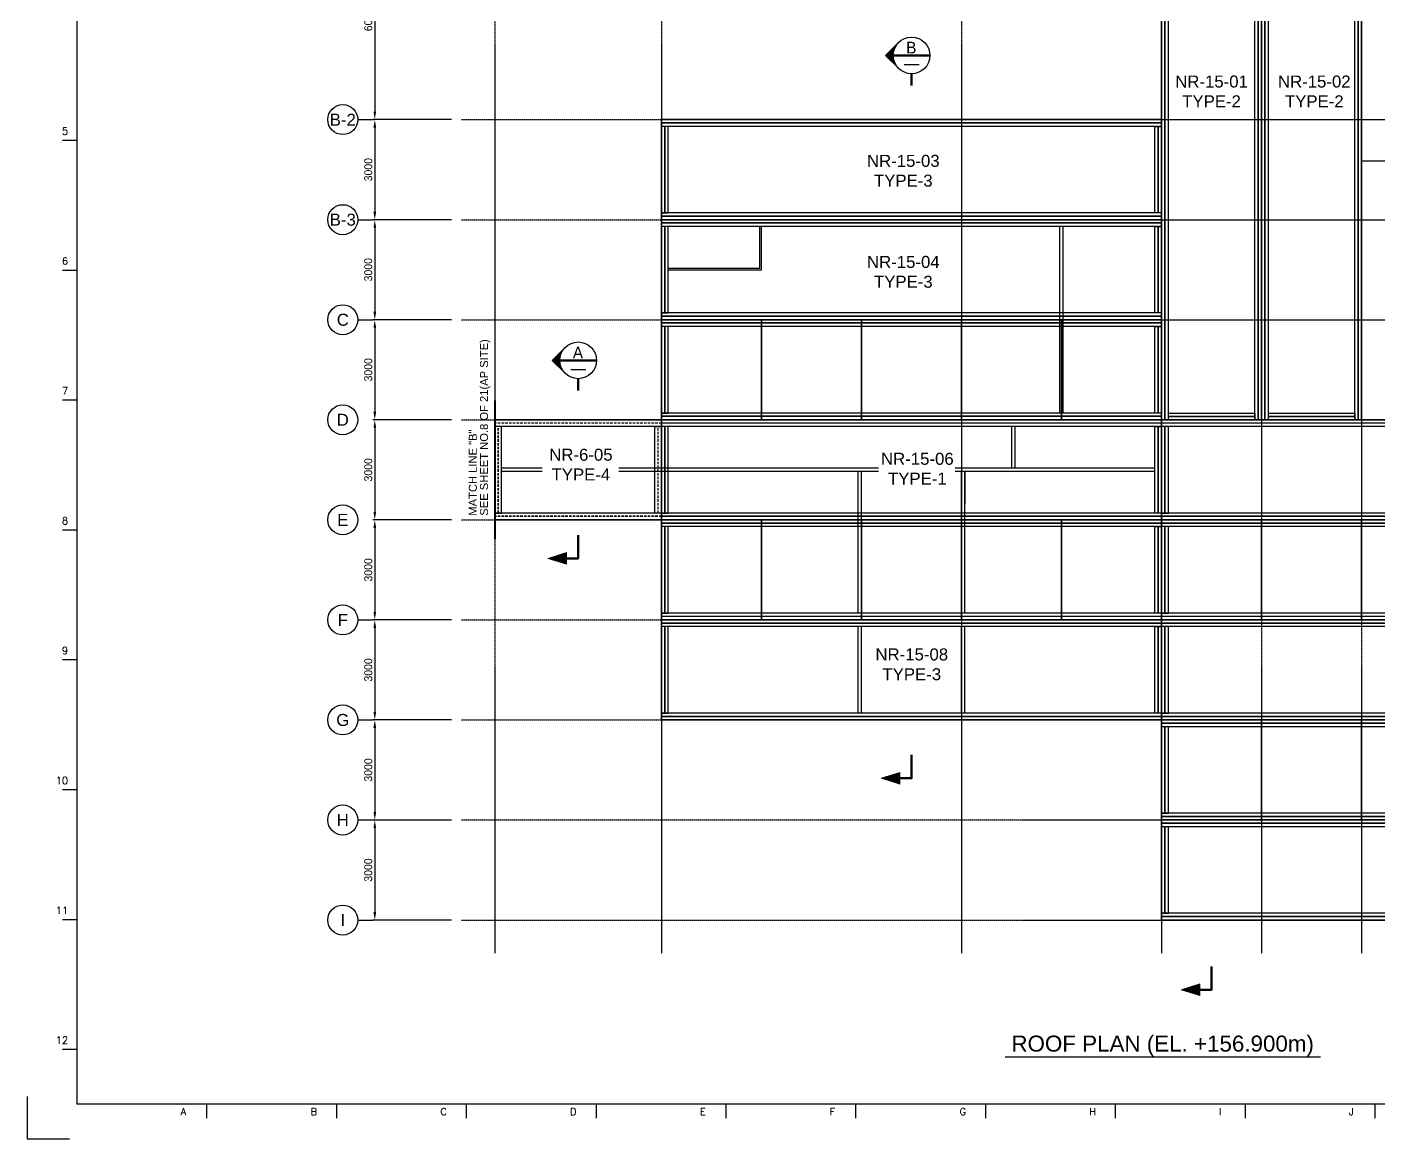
# Model space of a CAD drawing. Header units: millimetres. Extents: x 4133871 to 4440428, y -545651 to -495191.
# Drawn here: x 4211162 to 4251715, y -545651 to -512312 of the extents above; entities that cross this region are included whole.
import ezdxf
from ezdxf.enums import TextEntityAlignment as Align

# ---------------------------------------------------------------- set-up
doc = ezdxf.new("R2010")
doc.units = ezdxf.units.MM
doc.header["$LTSCALE"] = 60
doc.set_wipeout_variables(frame=1)
for name, pattern in [('CEN', [62, 60, -1, 0, -1]), ('CENTER', [2, 1.25, -0.25, 0.25, -0.25]), ('HIDDEN', [0.375, 0.25, -0.125]), ('PHANTOM2', [31.75, 15.875, -3.175, 3.175, -3.175, 3.175, -3.175])]:
    doc.linetypes.add(name, pattern=pattern)
doc.layers.get('Defpoints').update_dxf_attribs({"color": 140})
for name, color, linetype in [('1', 7, 'Continuous'), ('1CEN', 1, 'CEN'), ('C_BLOCK', 7, 'Continuous'), ('C_TEXT_01', 2, 'Continuous'), ('C_TEXT_CONTAINER NO', 7, 'Continuous'), ('DIM', 1, 'Continuous'), ('DIM-SCALE', 7, 'Continuous'), ('TAN-TIT', 30, 'Continuous'), ('TEXT', 3, 'Continuous'), ('TITLE', 7, 'Continuous')]:
    doc.layers.add(name, color=color, linetype=linetype)
doc.styles.add('Arial', font='arial.ttf')
doc.styles.add('COM', font='COMPLEX', dxfattribs={"height": 5})
doc.styles.add('돋움', font='')
doc.styles.get('돋움').set_extended_font_data('Dotum')
doc.dimstyles.new('일반도면_0060', dxfattribs={"dimtxt": 240, "dimasz": 240, "dimexe": 60, "dimexo": 300, "dimgap": 75, "dimtad": 1, "dimdec": 0, "dimzin": 0, "dimdsep": 46, "dimtxsty": '돋움', "dimcen": -300, "dimclrd": 7, "dimclre": 7, "dimclrt": 2, "dimadec": 8, "dimazin": 0, "dimtfac": 1, "dimtdec": 0, "dimtix": 1, "dimtmove": 2, "dimatfit": 3, "dimfxl": 1, "dimtolj": 1, "dimtzin": 0, "dimarcsym": 0})

# ---------------------------------------------------------------- blocks, each defined once
blk = doc.blocks.new('MS')
at = {"layer": 'C_BLOCK', "color": 1, "linetype": 'Continuous', "lineweight": 13}
for p, q in [((-8.67, 3.56), (-7, 8.89)), ((-8.58, 3.62), (-7, 8.68)), ((-8.5, 3.69), (-7, 8.47)), ((-8.41, 3.75), (-7, 8.26)), ((-7, 8.89), (-5.33, 3.56)), ((-7, 8.68), (-5.42, 3.62)), ((-7, 8.47), (-5.5, 3.69)), ((-7, 8.26), (-5.59, 3.75)), ((-8.33, 3.81), (-7, 8.06)), ((-8.24, 3.87), (-7, 7.85)), ((-8.16, 3.94), (-7, 7.64)), ((-8.07, 4), (-7, 7.43)), ((-7.99, 4.06), (-7, 7.22)), ((-6.01, 4.06), (-7.99, 4.06)), ((-7.9, 4.12), (-7, 7.01)), ((-6.1, 4.12), (-7.9, 4.12)), ((-7.82, 4.19), (-7, 6.8)), ((-6.18, 4.19), (-7.82, 4.19)), ((-7.73, 4.25), (-7, 6.59)), ((-6.27, 4.25), (-7.73, 4.25)), ((-7.65, 4.31), (-7, 6.39)), ((-6.35, 4.31), (-7.65, 4.31)), ((-7.56, 4.37), (-7, 6.18)), ((-6.44, 4.37), (-7.56, 4.37)), ((-7.48, 4.43), (-7, 5.97)), ((-6.52, 4.43), (-7.48, 4.43)), ((-7.39, 4.5), (-7, 5.76)), ((-6.61, 4.5), (-7.39, 4.5)), ((-7.31, 4.56), (-7, 5.55)), ((-6.69, 4.56), (-7.31, 4.56)), ((-7.22, 4.62), (-7, 5.34)), ((-6.78, 4.62), (-7.22, 4.62)), ((-7.14, 4.68), (-7, 5.13)), ((-6.86, 4.68), (-7.14, 4.68)), ((-7.06, 4.75), (-7, 4.92)), ((-6.94, 4.75), (-7.06, 4.75)), ((-7, 8.06), (-5.67, 3.81)), ((-7, 7.85), (-5.76, 3.87)), ((-7, 7.64), (-5.84, 3.94)), ((-7, 7.43), (-5.93, 4)), ((-7, 7.22), (-6.01, 4.06)), ((-7, 7.01), (-6.1, 4.12)), ((-7, 6.8), (-6.18, 4.19)), ((-7, 6.59), (-6.27, 4.25)), ((-7, 6.39), (-6.35, 4.31)), ((-7, 6.18), (-6.44, 4.37)), ((-7, 5.97), (-6.52, 4.43)), ((-7, 5.76), (-6.61, 4.5)), ((-7, 5.55), (-6.69, 4.56)), ((-7, 5.34), (-6.78, 4.62)), ((-7, 5.13), (-6.86, 4.68)), ((-7, 4.92), (-6.94, 4.75)), ((-5.33, 3.56), (-8.67, 3.56)), ((-5.42, 3.62), (-8.58, 3.62)), ((-5.5, 3.69), (-8.5, 3.69)), ((-5.59, 3.75), (-8.41, 3.75)), ((-5.67, 3.81), (-8.33, 3.81)), ((-5.76, 3.87), (-8.24, 3.87)), ((-5.84, 3.94), (-8.16, 3.94)), ((-5.93, 4), (-8.07, 4))]:
    blk.add_line(p, q, dxfattribs=at)
at = {"layer": 'C_BLOCK', "color": 3, "linetype": 'Continuous', "lineweight": 70, "flags": 128}
blk.add_lwpolyline([(-7, 3.5), (-7, 0), (0, 0)], dxfattribs=at)
at = {"layer": 'C_BLOCK', "color": 1, "linetype": 'Continuous', "lineweight": 13}
blk.add_3dface([(-8.75, 3.5), (-7, 9.1), (-5.25, 3.5)], dxfattribs=at)
blk = doc.blocks.new('*D182')
at = {"layer": 'Defpoints', "color": 0, "transparency": 16777216}
for p in [(4224195, -521088), (4221594, -524088), (4224195, -524088)]:
    blk.add_point(p, dxfattribs=at)
at = {"layer": 'DIM-SCALE', "color": 7, "lineweight": -2, "transparency": 16777216}
for p, q in [((4223895, -521088), (4221534, -521088)), ((4221594, -521328), (4221594, -523848)), ((4223895, -524088), (4221534, -524088))]:
    blk.add_line(p, q, dxfattribs=at)
at = {"layer": 'DIM-SCALE', "color": 7, "transparency": 16777216}
for points in [[(4221554, -521328), (4221634, -521328), (4221594, -521088)], [(4221554, -523848), (4221634, -523848), (4221594, -524088)]]:
    blk.add_solid(points, dxfattribs=at)
at = {"layer": 'DIM-SCALE', "color": 2, "transparency": 16777216, "insert": (4221399, -522588), "char_height": 240, "attachment_point": 5, "rotation": 90, "style": '돋움'}
blk.add_mtext('\\A1;3000', dxfattribs=at)
blk = doc.blocks.new('*D183')
at = {"layer": 'Defpoints', "color": 0, "transparency": 16777216}
for p in [(4224195, -524088), (4221594, -527088), (4224195, -527088)]:
    blk.add_point(p, dxfattribs=at)
at = {"layer": 'DIM-SCALE', "color": 7, "lineweight": -2, "transparency": 16777216}
for p, q in [((4223895, -524088), (4221534, -524088)), ((4221594, -524328), (4221594, -526848)), ((4223895, -527088), (4221534, -527088))]:
    blk.add_line(p, q, dxfattribs=at)
at = {"layer": 'DIM-SCALE', "color": 7, "transparency": 16777216}
for points in [[(4221554, -524328), (4221634, -524328), (4221594, -524088)], [(4221554, -526848), (4221634, -526848), (4221594, -527088)]]:
    blk.add_solid(points, dxfattribs=at)
at = {"layer": 'DIM-SCALE', "color": 2, "transparency": 16777216, "insert": (4221399, -525588), "char_height": 240, "attachment_point": 5, "rotation": 90, "style": '돋움'}
blk.add_mtext('\\A1;3000', dxfattribs=at)
blk = doc.blocks.new('*D184')
at = {"layer": 'Defpoints', "color": 0, "transparency": 16777216}
for p in [(4224195, -527088), (4221594, -530088), (4224195, -530088)]:
    blk.add_point(p, dxfattribs=at)
at = {"layer": 'DIM-SCALE', "color": 7, "lineweight": -2, "transparency": 16777216}
for p, q in [((4223895, -527088), (4221534, -527088)), ((4221594, -527328), (4221594, -529848)), ((4223895, -530088), (4221534, -530088))]:
    blk.add_line(p, q, dxfattribs=at)
at = {"layer": 'DIM-SCALE', "color": 7, "transparency": 16777216}
for points in [[(4221554, -527328), (4221634, -527328), (4221594, -527088)], [(4221554, -529848), (4221634, -529848), (4221594, -530088)]]:
    blk.add_solid(points, dxfattribs=at)
at = {"layer": 'DIM-SCALE', "color": 2, "transparency": 16777216, "insert": (4221399, -528588), "char_height": 240, "attachment_point": 5, "rotation": 90, "style": '돋움'}
blk.add_mtext('\\A1;3000', dxfattribs=at)
blk = doc.blocks.new('*D185')
at = {"layer": 'Defpoints', "color": 0, "transparency": 16777216}
for p in [(4224195, -530088), (4221594, -533088), (4224195, -533088)]:
    blk.add_point(p, dxfattribs=at)
at = {"layer": 'DIM-SCALE', "color": 7, "lineweight": -2, "transparency": 16777216}
for p, q in [((4223895, -530088), (4221534, -530088)), ((4221594, -530328), (4221594, -532848)), ((4223895, -533088), (4221534, -533088))]:
    blk.add_line(p, q, dxfattribs=at)
at = {"layer": 'DIM-SCALE', "color": 7, "transparency": 16777216}
for points in [[(4221554, -530328), (4221634, -530328), (4221594, -530088)], [(4221554, -532848), (4221634, -532848), (4221594, -533088)]]:
    blk.add_solid(points, dxfattribs=at)
at = {"layer": 'DIM-SCALE', "color": 2, "transparency": 16777216, "insert": (4221399, -531588), "char_height": 240, "attachment_point": 5, "rotation": 90, "style": '돋움'}
blk.add_mtext('\\A1;3000', dxfattribs=at)
blk = doc.blocks.new('*D186')
at = {"layer": 'Defpoints', "color": 0, "transparency": 16777216}
for p in [(4224195, -533088), (4221594, -536088), (4224195, -536088)]:
    blk.add_point(p, dxfattribs=at)
at = {"layer": 'DIM-SCALE', "color": 7, "lineweight": -2, "transparency": 16777216}
for p, q in [((4223895, -533088), (4221534, -533088)), ((4221594, -533328), (4221594, -535848)), ((4223895, -536088), (4221534, -536088))]:
    blk.add_line(p, q, dxfattribs=at)
at = {"layer": 'DIM-SCALE', "color": 7, "transparency": 16777216}
for points in [[(4221554, -533328), (4221634, -533328), (4221594, -533088)], [(4221554, -535848), (4221634, -535848), (4221594, -536088)]]:
    blk.add_solid(points, dxfattribs=at)
at = {"layer": 'DIM-SCALE', "color": 2, "transparency": 16777216, "insert": (4221399, -534588), "char_height": 240, "attachment_point": 5, "rotation": 90, "style": '돋움'}
blk.add_mtext('\\A1;3000', dxfattribs=at)
blk = doc.blocks.new('*D187')
at = {"layer": 'Defpoints', "color": 0, "transparency": 16777216}
for p in [(4224195, -536088), (4221594, -539088), (4224195, -539088)]:
    blk.add_point(p, dxfattribs=at)
at = {"layer": 'DIM-SCALE', "color": 7, "lineweight": -2, "transparency": 16777216}
for p, q in [((4223895, -536088), (4221534, -536088)), ((4221594, -536328), (4221594, -538848)), ((4223895, -539088), (4221534, -539088))]:
    blk.add_line(p, q, dxfattribs=at)
at = {"layer": 'DIM-SCALE', "color": 7, "transparency": 16777216}
for points in [[(4221554, -536328), (4221634, -536328), (4221594, -536088)], [(4221554, -538848), (4221634, -538848), (4221594, -539088)]]:
    blk.add_solid(points, dxfattribs=at)
at = {"layer": 'DIM-SCALE', "color": 2, "transparency": 16777216, "insert": (4221399, -537588), "char_height": 240, "attachment_point": 5, "rotation": 90, "style": '돋움'}
blk.add_mtext('\\A1;3000', dxfattribs=at)
blk = doc.blocks.new('*D188')
at = {"layer": 'Defpoints', "color": 0, "transparency": 16777216}
for p in [(4224195, -509088), (4221594, -515088), (4224195, -515088)]:
    blk.add_point(p, dxfattribs=at)
at = {"layer": 'DIM-SCALE', "color": 7, "lineweight": -2, "transparency": 16777216}
for p, q in [((4223895, -509088), (4221534, -509088)), ((4221594, -509328), (4221594, -514848)), ((4223895, -515088), (4221534, -515088))]:
    blk.add_line(p, q, dxfattribs=at)
at = {"layer": 'DIM-SCALE', "color": 7, "transparency": 16777216}
for points in [[(4221554, -509328), (4221634, -509328), (4221594, -509088)], [(4221554, -514848), (4221634, -514848), (4221594, -515088)]]:
    blk.add_solid(points, dxfattribs=at)
at = {"layer": 'DIM-SCALE', "color": 2, "transparency": 16777216, "insert": (4221399, -512088), "char_height": 240, "attachment_point": 5, "rotation": 90, "style": '돋움'}
blk.add_mtext('\\A1;6000', dxfattribs=at)
blk = doc.blocks.new('*D189')
at = {"layer": 'Defpoints', "color": 0, "transparency": 16777216}
for p in [(4224195, -518088), (4221594, -521088), (4224195, -521088)]:
    blk.add_point(p, dxfattribs=at)
at = {"layer": 'DIM-SCALE', "color": 7, "lineweight": -2, "transparency": 16777216}
for p, q in [((4223895, -518088), (4221534, -518088)), ((4221594, -518328), (4221594, -520848)), ((4223895, -521088), (4221534, -521088))]:
    blk.add_line(p, q, dxfattribs=at)
at = {"layer": 'DIM-SCALE', "color": 7, "transparency": 16777216}
for points in [[(4221554, -518328), (4221634, -518328), (4221594, -518088)], [(4221554, -520848), (4221634, -520848), (4221594, -521088)]]:
    blk.add_solid(points, dxfattribs=at)
at = {"layer": 'DIM-SCALE', "color": 2, "transparency": 16777216, "insert": (4221399, -519588), "char_height": 240, "attachment_point": 5, "rotation": 90, "style": '돋움'}
blk.add_mtext('\\A1;3000', dxfattribs=at)
blk = doc.blocks.new('*D190')
at = {"layer": 'Defpoints', "color": 0, "transparency": 16777216}
for p in [(4224195, -515088), (4221594, -518088), (4224195, -518088)]:
    blk.add_point(p, dxfattribs=at)
at = {"layer": 'DIM-SCALE', "color": 7, "lineweight": -2, "transparency": 16777216}
for p, q in [((4223895, -515088), (4221534, -515088)), ((4221594, -515328), (4221594, -517848)), ((4223895, -518088), (4221534, -518088))]:
    blk.add_line(p, q, dxfattribs=at)
at = {"layer": 'DIM-SCALE', "color": 7, "transparency": 16777216}
for points in [[(4221554, -515328), (4221634, -515328), (4221594, -515088)], [(4221554, -517848), (4221634, -517848), (4221594, -518088)]]:
    blk.add_solid(points, dxfattribs=at)
at = {"layer": 'DIM-SCALE', "color": 2, "transparency": 16777216, "insert": (4221399, -516588), "char_height": 240, "attachment_point": 5, "rotation": 90, "style": '돋움'}
blk.add_mtext('\\A1;3000', dxfattribs=at)
blk = doc.blocks.new('ASD11')
at = {"layer": '1CEN', "color": 1, "linetype": 'CENTER', "ltscale": 0.5}
for p, q in [((0, 1500), (0, -37000)), ((5000, 1500), (5000, -37000)), ((14000, 1500), (14000, -37000)), ((20000, 1500), (20000, -37000)), ((23000, 1500), (23000, -37000)), ((26000, 1500), (26000, -37000)), ((35000, 1500), (35000, -37000)), ((-1000, 0), (36000, 0)), ((-1000, -3000), (36000, -3000)), ((-1000, -6000), (36000, -6000)), ((-1000, -12000), (36000, -12000)), ((-1000, -15000), (36000, -15000)), ((-1000, -18000), (36000, -18000)), ((-1000, -18000), (36000, -18000)), ((-1000, -21000), (36000, -21000)), ((-1000, -24000), (36000, -24000)), ((-1000, -27000), (36000, -27000)), ((-1000, -30000), (36000, -30000)), ((-1000, -33000), (36000, -33000)), ((-1000, -36000), (36000, -36000))]:
    blk.add_line(p, q, dxfattribs=at)
blk = doc.blocks.new('15M')
at = {"linetype": 'HIDDEN', "ltscale": 0.1}
for p, q in [((-110087, -152171), (-95087, -152171)), ((-110087, -152179), (-95087, -152179)), ((-109989, -152276), (-109989, -154870)), ((-109982, -152276), (-109982, -154870)), ((-95192, -152276), (-95192, -154870)), ((-95185, -152276), (-95185, -154870)), ((-110087, -154968), (-95087, -154968)), ((-110087, -154976), (-95087, -154976))]:
    blk.add_line(p, q, dxfattribs=at)
for points in [[(-110087, -152276), (-95087, -152276), (-95087, -152073), (-110087, -152073)], [(-109884, -154870), (-110087, -154870), (-110087, -152276), (-109884, -152276)], [(-95290, -154870), (-95087, -154870), (-95087, -152276), (-95290, -152276)], [(-110087, -154870), (-95087, -154870), (-95087, -155073), (-110087, -155073)]]:
    blk.add_lwpolyline(points, close=True)
blk = doc.blocks.new('5m')
at = {"linetype": 'HIDDEN', "ltscale": 5}
for p, q in [((370728, 4710163), (365728, 4710163)), ((370728, 4710155), (365728, 4710155)), ((365825, 4707463), (365825, 4710057)), ((365833, 4707463), (365833, 4710057)), ((370622, 4707463), (370622, 4710057)), ((370630, 4707463), (370630, 4710057)), ((370728, 4707366), (365728, 4707366)), ((370728, 4707358), (365728, 4707358))]:
    blk.add_line(p, q, dxfattribs=at)
for points in [[(370728, 4710057), (365728, 4710057), (365728, 4710260), (370728, 4710260)], [(365931, 4710057), (365728, 4710057), (365728, 4707463), (365931, 4707463)], [(370525, 4710057), (370728, 4710057), (370728, 4707463), (370525, 4707463)], [(370728, 4707463), (365728, 4707463), (365728, 4707260), (370728, 4707260)]]:
    blk.add_lwpolyline(points, close=True)
blk = doc.blocks.new('외각')
at = {"linetype": 'HIDDEN', "ltscale": 0.1}
for p, q in [((-9016, 3880), (0, 3880)), ((-3530, -3880), (-3530, 3880)), ((-6050, 1900), (-4180, 1900)), ((-4180, 1900), (-4180, -1900)), ((-3530, 0), (-4180, 0)), ((-6050, -1900), (-4180, -1900)), ((-9016, -3880), (0, -3880))]:
    blk.add_line(p, q, dxfattribs=at)
for p, q in [((-27066, 670), (-27066, 1917)), ((-27016, 620), (-27016, 1917)), ((-18066, -3677), (-18066, 1917)), ((-17966, -3677), (-17966, 1917)), ((-29813, 670), (-27066, 670)), ((-29813, 620), (-27016, 620)), ((-19519, -4083), (-19519, -5330)), ((-19419, -4083), (-19419, -5330)), ((-15219, -5330), (-34813, -5330)), ((-15219, -5430), (-34813, -5430)), ((-24116, -9677), (-24116, -5430)), ((-24016, -9677), (-24016, -5430)), ((-21016, -9677), (-21016, -5430)), ((-20916, -9677), (-20916, -5430)), ((-20916, -5430), (-20916, -6395)), ((-24116, -12677), (-24116, -10083)), ((-24016, -12677), (-24016, -10083)), ((-21016, -12677), (-21016, -10083)), ((-20916, -12677), (-20916, -10083))]:
    blk.add_line(p, q)
for radius in [3180, 1800]:
    blk.add_circle((0, 0), radius, dxfattribs=at)
for centre, radius, start, end in [((0, 0), 3880, 270, 90), ((-6050, 0), 1900, 90, 270)]:
    blk.add_arc(centre, radius, start, end, dxfattribs=at)
for p, rotation in [((-167089, 106207), 90), ((-164089, 106207), 90), ((-125103, -149954), 180), ((-125103, -152954), 180), ((-125103, -155953), 180), ((-125103, -158953), 180), ((-110103, -158953), 180), ((-125103, -161953), 180), ((-110103, -161953), 180), ((-125103, -164953), 180), ((-110103, -164953), 180), ((-110103, -167953), 180), ((-110103, -170953), 180)]:
    blk.add_blockref('15M', p, dxfattribs=dict(rotation=rotation))
blk.add_blockref('5m', (-400744, -4714140))
blk = doc.blocks.new('BORDER')
at = {"layer": 'TAN-TIT'}
for p, q in [((4977, 164680), (4977, 3520)), ((4977, 99787), (3534, 99787)), ((4977, 86808), (3534, 86808)), ((4977, 73830), (3534, 73830)), ((4977, 60851), (3534, 60851)), ((4977, 47872), (3534, 47872)), ((4977, 34894), (3534, 34894)), ((4977, 21915), (3534, 21915)), ((4977, 8937), (3534, 8937)), ((4977, 3520), (232823, 3520)), ((17955, 3520), (17955, 2078)), ((30934, 3520), (30934, 2078)), ((43912, 3520), (43912, 2078)), ((56891, 3520), (56891, 2078)), ((69870, 3520), (69870, 2078)), ((82848, 3520), (82848, 2078)), ((95827, 3520), (95827, 2078)), ((108806, 3520), (108806, 2078)), ((121784, 3520), (121784, 2078)), ((134763, 3520), (134763, 2078))]:
    blk.add_line(p, q, dxfattribs=at)
at = {"layer": 'TAN-TIT', "linetype": 'Continuous'}
for p, q in [((0, 4241), (0, 0)), ((0, 0), (4241, 0))]:
    blk.add_line(p, q, dxfattribs=at)
at = {"layer": 'TAN-TIT', "style": 'COM'}
for s, p in [('5', (4111, 100364)), ('6', (4111, 87385)), ('7', (4111, 74406)), ('8', (4111, 61428)), ('9', (4111, 48449)), ('10', (4111, 35471)), ('11', (4111, 22492)), ('12', (4111, 9513))]:
    blk.add_text(s, height=721, dxfattribs=at).set_placement(p, align=Align.RIGHT)
for s, p in [('A', (15359, 2366)), ('B', (28338, 2366)), ('C', (41317, 2366)), ('D', (54295, 2366)), ('E', (67274, 2366)), ('F', (80253, 2366)), ('G', (93231, 2366)), ('H', (106210, 2366)), ('I', (119188, 2366)), ('J', (132167, 2366))]:
    blk.add_text(s, height=721, dxfattribs=at).set_placement(p)

msp = doc.modelspace()

# ---------------------------------------------------------------- linework, layer by layer
at = {"color": 6, "linetype": 'PHANTOM2', "ltscale": 0.01, "const_width": 60}
msp.add_lwpolyline([(4225194.9, -523503.4), (4225194.9, -527672.2)], dxfattribs=at)
at = {"layer": '1', "color": 2, "const_width": 50}
for points in [[(4245194.9, -524087.7), (4245194.9, -509087.7), (4248194.8, -509087.7), (4248194.8, -524087.7)], [(4248194.9, -524087.7), (4248194.9, -509087.7), (4251194.8, -509087.7), (4251194.8, -524087.7)], [(4230194.9, -515087.8), (4245194.9, -515087.8), (4245194.9, -518087.7), (4230194.9, -518087.7)], [(4230194.9, -518087.8), (4245194.9, -518087.8), (4245194.9, -521087.7), (4230194.9, -521087.7)], [(4225194.9, -524087.8), (4230194.9, -524087.8), (4230194.9, -527087.7), (4225194.9, -527087.7)], [(4230194.9, -524087.8), (4245194.9, -524087.8), (4245194.9, -527087.7), (4230194.9, -527087.7)], [(4245194.9, -524087.8), (4260194.9, -524087.8), (4260194.9, -527087.7), (4245194.9, -527087.7)], [(4230194.9, -530087.8), (4245194.9, -530087.8), (4245194.9, -533087.7), (4230194.9, -533087.7)], [(4245194.9, -530087.8), (4260194.9, -530087.8), (4260194.9, -533087.7), (4245194.9, -533087.7)], [(4245194.9, -536087.8), (4260194.9, -536087.8), (4260194.9, -539087.7), (4245194.9, -539087.7)]]:
    msp.add_lwpolyline(points, close=True, dxfattribs=at)
at = {"layer": '1', "color": 5, "const_width": 50}
for points in [[(4230194.9, -524087.9), (4230194.9, -521088)], [(4233194.9, -524087.9), (4233194.9, -521088)], [(4236194.9, -524087.9), (4236194.9, -521088)], [(4239194.9, -524087.9), (4239194.9, -521088)], [(4242194.9, -524087.9), (4242194.9, -521088)], [(4230194.9, -530087.7), (4230194.9, -527087.7)], [(4233194.9, -530087.8), (4233194.9, -527087.9)], [(4236194.9, -530087.8), (4236194.9, -527087.9)], [(4239194.9, -530087.8), (4239194.9, -527087.9)], [(4242194.9, -530087.8), (4242194.9, -527087.9)], [(4245194.9, -530087.8), (4245194.9, -527087.9)], [(4248194.9, -530087.8), (4248194.9, -527087.9)], [(4251194.9, -530087.8), (4251194.9, -527087.9)], [(4245194.9, -536087.7), (4245194.9, -533087.7)], [(4248194.9, -536087.7), (4248194.9, -533087.7)], [(4251194.9, -536087.7), (4251194.9, -533087.7)]]:
    msp.add_lwpolyline(points, dxfattribs=at)
at = {"layer": 'C_BLOCK', "color": 1, "linetype": 'Continuous', "lineweight": 0}
for p, q in [((4236917.1, -513162.9), (4237324.7, -512756.2)), ((4237157.2, -513047.4), (4237094.9, -512985.2)), ((4237160, -513035.5), (4237102.3, -512977.8)), ((4236917.1, -513162.9), (4237309.8, -513555.6)), ((4237262.5, -513502.6), (4236920, -513160.1)), ((4237228.1, -513453.7), (4236927.3, -513152.8)), ((4237183.6, -513365.5), (4236949.1, -513131)), ((4237145.1, -513166.4), (4237029.3, -513050.7)), ((4237145.1, -513151.9), (4237036.6, -513043.5)), ((4237145.6, -513137.8), (4237043.9, -513036.2)), ((4237146.4, -513124), (4237051.2, -513028.9)), ((4237147.5, -513110.5), (4237058.5, -513021.6)), ((4237148.9, -513097.4), (4237065.8, -513014.3)), ((4237150.6, -513084.5), (4237073.1, -513007)), ((4237152.5, -513071.9), (4237080.4, -512999.7)), ((4237154.8, -513059.5), (4237087.6, -512992.4)), ((4226917.1, -522305.4), (4227324.7, -521898.7)), ((4226917.1, -522305.4), (4227309.8, -522698.1)), ((4227262.5, -522645.1), (4226920, -522302.6)), ((4227228.1, -522596.2), (4226927.3, -522295.3)), ((4227183.6, -522508), (4226949.1, -522273.5)), ((4227145.1, -522308.9), (4227029.3, -522193.2)), ((4227145.1, -522294.4), (4227036.6, -522185.9)), ((4227145.6, -522280.3), (4227043.9, -522178.7)), ((4227146.4, -522266.5), (4227051.2, -522171.4)), ((4227147.5, -522253), (4227058.5, -522164.1)), ((4227148.9, -522239.9), (4227065.8, -522156.8)), ((4227150.6, -522227), (4227073.1, -522149.5)), ((4227152.5, -522214.4), (4227080.4, -522142.2)), ((4227154.8, -522202), (4227087.6, -522134.9)), ((4227157.2, -522189.9), (4227094.9, -522127.6)), ((4227160, -522178), (4227102.3, -522120.3))]:
    msp.add_line(p, q, dxfattribs=at)
at = {"layer": 'C_BLOCK', "color": 1, "linetype": 'Continuous', "lineweight": 13}
for p, q in [((4237162.9, -513023.9), (4237109.6, -512970.5)), ((4237166, -513012.4), (4237116.9, -512963.2)), ((4237169.3, -513001.2), (4237124.2, -512955.9)), ((4237172.8, -512990.1), (4237131.4, -512948.6)), ((4237176.6, -512979.2), (4237138.7, -512941.4)), ((4237180.5, -512968.5), (4237146, -512934.1)), ((4237184.6, -512958.1), (4237153.3, -512926.8)), ((4237188.8, -512947.7), (4237160.6, -512919.5)), ((4237193.3, -512937.6), (4237167.9, -512912.2)), ((4237197.9, -512927.6), (4237175.2, -512904.9)), ((4237202.7, -512917.8), (4237182.5, -512897.6)), ((4237207.5, -512908.1), (4237189.7, -512890.3)), ((4237212.7, -512898.7), (4237197, -512883.1)), ((4237217.9, -512889.2), (4237204.3, -512875.8)), ((4237223.3, -512880.1), (4237211.7, -512868.4)), ((4237228.8, -512871), (4237219, -512861.1)), ((4237234.6, -512862.2), (4237226.2, -512853.8)), ((4237240.3, -512853.4), (4237233.5, -512846.6)), ((4237246.4, -512844.8), (4237240.8, -512839.3)), ((4237252.4, -512836.3), (4237248.1, -512832)), ((4237258.8, -512828.1), (4237255.4, -512824.7)), ((4237265.1, -512819.8), (4237262.7, -512817.4)), ((4237271.7, -512811.8), (4237270, -512810.1)), ((4237278.4, -512803.9), (4237277.3, -512802.8)), ((4237285.2, -512796.2), (4237284.5, -512795.5)), ((4237292.1, -512788.5), (4237291.8, -512788.3)), ((4237299.3, -512781), (4237299.1, -512781)), ((4237306.5, -512773.7), (4237306.4, -512773.7)), ((4237208.4, -513419.4), (4236934.5, -513145.5)), ((4237194.5, -513390.9), (4236941.8, -513138.3)), ((4237175, -513342.2), (4236956.4, -513123.7)), ((4237168, -513320.7), (4236963.7, -513116.4)), ((4237162.4, -513300.5), (4236971, -513109.1)), ((4237157.8, -513281.3), (4236978.3, -513101.8)), ((4237154.2, -513263.1), (4236985.6, -513094.5)), ((4237151.2, -513245.6), (4236992.9, -513087.2)), ((4237149, -513228.7), (4237000.2, -513079.9)), ((4237147.2, -513212.4), (4237007.5, -513072.6)), ((4237145.9, -513196.6), (4237014.8, -513065.3)), ((4237145.3, -513181.3), (4237022.1, -513058)), ((4227208.4, -522561.9), (4226934.5, -522288)), ((4227194.5, -522533.4), (4226941.8, -522280.8)), ((4227175, -522484.7), (4226956.4, -522266.2)), ((4227168, -522463.2), (4226963.7, -522258.9)), ((4227162.4, -522443), (4226971, -522251.6)), ((4227157.8, -522423.8), (4226978.3, -522244.3)), ((4227154.2, -522405.6), (4226985.6, -522237)), ((4227151.2, -522388.1), (4226992.9, -522229.7)), ((4227149, -522371.2), (4227000.2, -522222.4)), ((4227147.2, -522354.9), (4227007.5, -522215.1)), ((4227145.9, -522339.1), (4227014.8, -522207.8)), ((4227145.3, -522323.8), (4227022.1, -522200.5)), ((4227162.9, -522166.4), (4227109.6, -522113)), ((4227166, -522154.9), (4227116.9, -522105.7)), ((4227169.3, -522143.7), (4227124.2, -522098.4)), ((4227172.8, -522132.6), (4227131.4, -522091.1)), ((4227176.6, -522121.7), (4227138.7, -522083.9)), ((4227180.5, -522111), (4227146, -522076.6)), ((4227184.6, -522100.6), (4227153.3, -522069.3)), ((4227188.8, -522090.2), (4227160.6, -522062)), ((4227193.3, -522080.1), (4227167.9, -522054.7)), ((4227197.9, -522070.1), (4227175.2, -522047.4)), ((4227202.7, -522060.3), (4227182.5, -522040.1)), ((4227207.5, -522050.6), (4227189.7, -522032.8)), ((4227212.7, -522041.2), (4227197, -522025.6)), ((4227217.9, -522031.7), (4227204.3, -522018.3)), ((4227223.3, -522022.6), (4227211.7, -522010.9)), ((4227228.8, -522013.5), (4227219, -522003.6)), ((4227234.6, -522004.7), (4227226.2, -521996.3)), ((4227240.3, -521995.9), (4227233.5, -521989)), ((4227246.4, -521987.3), (4227240.8, -521981.8)), ((4227252.4, -521978.8), (4227248.1, -521974.5)), ((4227258.8, -521970.6), (4227255.4, -521967.2)), ((4227265.1, -521962.3), (4227262.7, -521959.9)), ((4227271.7, -521954.3), (4227270, -521952.6)), ((4227278.4, -521946.4), (4227277.3, -521945.3)), ((4227285.2, -521938.7), (4227284.5, -521938)), ((4227292.1, -521931), (4227291.8, -521930.7)), ((4227299.3, -521923.5), (4227299.1, -521923.5)), ((4227306.5, -521916.2), (4227306.4, -521916.2))]:
    msp.add_line(p, q, dxfattribs=at)
at = {"layer": 'C_BLOCK', "color": 3, "linetype": 'Continuous', "lineweight": 53}
for p, q in [((4237144.9, -513162.9), (4238244.9, -513162.9)), ((4227144.9, -522305.4), (4228244.9, -522305.4))]:
    msp.add_line(p, q, dxfattribs=at)
at = {"layer": 'C_BLOCK', "color": 1, "linetype": 'Continuous', "lineweight": 70}
for p, q in [((4237144.9, -513162.9), (4238244.9, -513162.9)), ((4227144.9, -522305.4), (4228244.9, -522305.4))]:
    msp.add_line(p, q, dxfattribs=at)
at = {"layer": 'C_BLOCK', "color": 2, "linetype": 'Continuous', "lineweight": 30}
for p, q in [((4237469.9, -513437.9), (4237919.9, -513437.9)), ((4227469.9, -522580.4), (4227919.9, -522580.4))]:
    msp.add_line(p, q, dxfattribs=at)
at = {"layer": 'C_BLOCK', "color": 3, "linetype": 'Continuous', "lineweight": 70}
for p, q in [((4237694.9, -514062.3), (4237694.9, -513712.9)), ((4227694.9, -523204.8), (4227694.9, -522855.4))]:
    msp.add_line(p, q, dxfattribs=at)
at = {"layer": 'C_BLOCK', "color": 2, "linetype": 'Continuous', "lineweight": 30}
for centre in [(4237694.9, -513162.9), (4227694.9, -522305.4)]:
    msp.add_circle(centre, 550, dxfattribs=at)
at = {"layer": 'DIM'}
for p, q in [((4221084, -515087.8), (4221534, -515087.8)), ((4221084, -518087.8), (4221534, -518087.8)), ((4221084, -521087.8), (4221534, -521087.8)), ((4221084, -530087.8), (4221534, -530087.8)), ((4221084, -533087.8), (4221534, -533087.8)), ((4221084, -536087.8), (4221534, -536087.8)), ((4221084, -539087.8), (4221534, -539087.8))]:
    msp.add_line(p, q, dxfattribs=at)
for centre in [(4220634, -515087.8), (4220634, -518087.8), (4220634, -521087.8), (4220634, -524087.8), (4220634, -527087.8), (4220634, -530087.8), (4220634, -533087.8), (4220634, -536087.8), (4220634, -539087.8)]:
    msp.add_circle(centre, 450, dxfattribs=at)
at = {"layer": 'TITLE', "color": 1, "linetype": 'Continuous'}
msp.add_line((4240505.1, -543191.7), (4249958.9, -543191.7), dxfattribs=at)

# ---------------------------------------------------------------- block references
at = {"color": 3}
msp.add_blockref('외각', (4260210.9, -520207.7), dxfattribs=at)
at = {"layer": 'C_BLOCK', "color": 7, "linetype": 'Continuous', "lineweight": 0, "xscale": 100, "yscale": 100, "zscale": 100, "rotation": 90}
for p in [(4227694.9, -527543), (4237694.9, -534135.3), (4246694.9, -540478.4)]:
    msp.add_blockref('MS', p, dxfattribs=at)

# ---------------------------------------------------------------- texts
at = {"layer": 'C_BLOCK', "color": 2, "linetype": 'Continuous', "lineweight": 30, "style": '돋움'}
for s, p in [('B', (4237687.4, -512928.4)), ('A', (4227687.4, -522070.9))]:
    msp.add_text(s, height=350, dxfattribs=at).set_placement(p, align=Align.MIDDLE_CENTER)
at = {"layer": 'C_TEXT_01', "color": 6, "style": 'Arial'}
for s, p in [('SEE SHEET NO.8 OF 21(AP SITE)', (4224990.4, -526963.1)), ('MATCH LINE "B"', (4224654.3, -526963.1))]:
    msp.add_text(s, height=240, rotation=90, dxfattribs=at).set_placement(p)
at = {"layer": 'TEXT', "color": 3, "linetype": 'Continuous', "style": 'Arial'}
for s, p in [('B-2', (4220634, -515087.8)), ('B-3', (4220634, -518087.8)), ('C', (4220634, -521087.8)), ('D', (4220634, -524087.8)), ('E', (4220634, -527087.8)), ('F', (4220634, -530087.8)), ('G', (4220634, -533087.8)), ('H', (4220634, -536087.8)), ('I', (4220634, -539087.8))]:
    msp.add_text(s, height=360, dxfattribs=at).set_placement(p, align=Align.MIDDLE)
at = {"layer": 'TITLE', "color": 3, "ltscale": 10, "style": 'Arial'}
msp.add_text('ROOF PLAN (EL. +156.900m)', height=480, dxfattribs=at).set_placement((4245226.8, -543031.6), align=Align.CENTER)

# ---------------------------------------------------------------- dimensions: what is measured, and where the dimension line sits
at = {"layer": 'DIM-SCALE'}
for base, p1, p2, picture, middle in [((4221594, -515087.8), (4224194.9, -509087.8), (4224194.9, -515087.8), '*D188', (4221398.8, -512087.8)), ((4221594, -518087.8), (4224194.9, -515087.8), (4224194.9, -518087.8), '*D190', (4221398.8, -516587.8)), ((4221594, -521087.8), (4224194.9, -518087.8), (4224194.9, -521087.8), '*D189', (4221398.8, -519587.8)), ((4221594, -524087.8), (4224194.9, -521087.8), (4224194.9, -524087.8), '*D182', (4221398.8, -522587.8)), ((4221594, -527087.8), (4224194.9, -524087.8), (4224194.9, -527087.8), '*D183', (4221398.8, -525587.8)), ((4221594, -530087.8), (4224194.9, -527087.8), (4224194.9, -530087.8), '*D184', (4221398.8, -528587.8)), ((4221594, -533087.8), (4224194.9, -530087.8), (4224194.9, -533087.8), '*D185', (4221398.8, -531587.8)), ((4221594, -536087.8), (4224194.9, -533087.8), (4224194.9, -536087.8), '*D186', (4221398.8, -534587.8)), ((4221594, -539087.8), (4224194.9, -536087.8), (4224194.9, -539087.8), '*D187', (4221398.8, -537587.8))]:
    dim = msp.add_linear_dim(base=base, p1=p1, p2=p2, angle=90, dimstyle='일반도면_0060', dxfattribs=at)
    dim.commit()
    dim.dimension.update_dxf_attribs({"geometry": picture, "text_midpoint": middle})

# ---------------------------------------------------------------- next in the draw order: wipeouts: each hides what was drawn before it
msp.add_wipeout([(4236286.1, -517320), (4238581.2, -517320), (4238581.2, -516016.5), (4236286.1, -516016.5)]).dxf.layer = 'C_TEXT_CONTAINER NO'

# ---------------------------------------------------------------- next in the draw order: block references
at = {"layer": '1CEN', "color": 3}
msp.add_blockref('ASD11', (4225194.9, -503087.8), dxfattribs=at)

# ---------------------------------------------------------------- next in the draw order: texts
at = {"layer": 'C_TEXT_CONTAINER NO', "color": 3, "style": 'Arial'}
for s, p in [('NR-15-03', (4237447, -516323.9)), ('TYPE-3', (4237447, -516916.9))]:
    msp.add_text(s, height=360, dxfattribs=at).set_placement(p, align=Align.MIDDLE_CENTER)

# ---------------------------------------------------------------- next in the draw order: wipeouts: each hides what was drawn before it
for points in [[(4245532.4, -514941.5), (4247827.5, -514941.5), (4247827.5, -513638), (4245532.4, -513638)], [(4248614.1, -514941.5), (4250909.2, -514941.5), (4250909.2, -513638), (4248614.1, -513638)], [(4236286.1, -520350.7), (4238581.2, -520350.7), (4238581.2, -519047.2), (4236286.1, -519047.2)], [(4226615.2, -526131.3), (4228910.3, -526131.3), (4228910.3, -524827.8), (4226615.2, -524827.8)], [(4236707.1, -526253.3), (4239002.3, -526253.3), (4239002.3, -524949.8), (4236707.1, -524949.8)], [(4236540.4, -532119.6), (4238835.5, -532119.6), (4238835.5, -530816), (4236540.4, -530816)]]:
    msp.add_wipeout(points).dxf.layer = 'C_TEXT_CONTAINER NO'

# ---------------------------------------------------------------- next in the draw order: block references
at = {"layer": '1', "xscale": 0.3, "yscale": 0.3, "zscale": 0.3}
msp.add_blockref('BORDER', (4211162.3, -545651.2), dxfattribs=at)

# ---------------------------------------------------------------- next in the draw order: texts
at = {"layer": 'C_TEXT_CONTAINER NO', "color": 3, "style": 'Arial'}
for s, p in [('NR-15-01', (4246693.2, -513945.4)), ('NR-15-02', (4249774.9, -513945.4)), ('TYPE-2', (4246693.2, -514538.4)), ('TYPE-2', (4249774.9, -514538.4)), ('NR-15-04', (4237447, -519354.6)), ('TYPE-3', (4237447, -519947.6)), ('NR-6-05', (4227776, -525135.3)), ('NR-15-06', (4237868, -525257.2)), ('TYPE-4', (4227776, -525728.2)), ('TYPE-1', (4237868, -525850.2)), ('NR-15-08', (4237701.2, -531123.5)), ('TYPE-3', (4237701.2, -531716.5))]:
    msp.add_text(s, height=360, dxfattribs=at).set_placement(p, align=Align.MIDDLE_CENTER)

doc.saveas('drawing.dxf')
